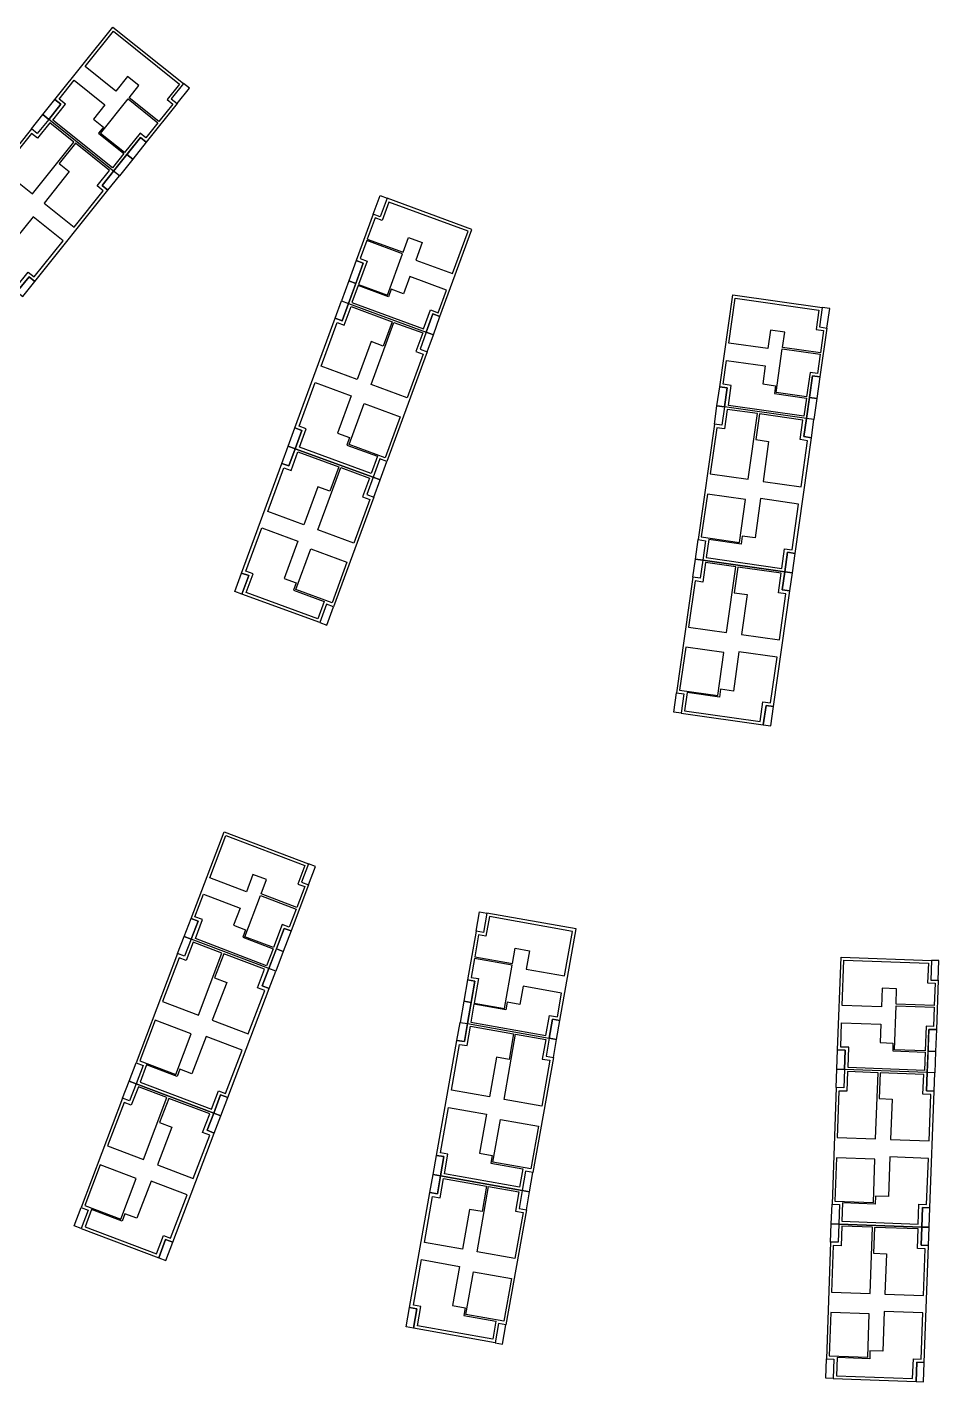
# Model space of a CAD drawing. Header units: millimetres. Extents: x 2243236 to 2245245, y 377909 to 380965.
# Drawn here: x 2243575.9 to 2243715.1, y 377909 to 378115.9 of the extents above; entities that cross this region are included whole.
import ezdxf

# ---------------------------------------------------------------- set-up
doc = ezdxf.new("R2010")
doc.units = ezdxf.units.MM
doc.layers.add('планировка_квартир_1_тип_контур', color=249, linetype='Continuous')

msp = doc.modelspace()

# ---------------------------------------------------------------- linework, layer by layer
at = {"layer": 'планировка_квартир_1_тип_контур', "color": 8}
for points in [[(2243579.18, 378101.77), (2243581.02, 378104.07), (2243580.12, 378104.78), (2243588.98, 378115.86), (2243599.77, 378107.23), (2243597.89, 378104.89), (2243598.79, 378104.17), (2243594.08, 378098.29), (2243593.19, 378099), (2243589.07, 378093.86), (2243579.18, 378101.77)], [(2243636.84, 378069.28), (2243637.86, 378072.05), (2243638.93, 378071.65), (2243643.81, 378084.97), (2243630.85, 378089.73), (2243629.81, 378086.91), (2243628.74, 378087.3), (2243626.14, 378080.23), (2243627.22, 378079.83), (2243624.96, 378073.64), (2243636.84, 378069.28)], [(2243682.36, 378057.86), (2243682.78, 378060.77), (2243681.65, 378060.93), (2243683.63, 378074.97), (2243697.31, 378073.04), (2243696.89, 378070.07), (2243698.02, 378069.91), (2243696.96, 378062.45), (2243695.83, 378062.61), (2243694.9, 378056.09), (2243682.36, 378057.86)], [(2243600.93, 377976.58), (2243601.98, 377979.33), (2243600.91, 377979.73), (2243605.95, 377992.99), (2243618.86, 377988.08), (2243617.79, 377985.27), (2243618.86, 377984.87), (2243616.18, 377977.83), (2243615.12, 377978.23), (2243612.77, 377972.08), (2243600.93, 377976.58)], [(2243655.6, 377961.47), (2243656.12, 377964.37), (2243657.24, 377964.17), (2243659.71, 377978.14), (2243646.11, 377980.55), (2243645.59, 377977.59), (2243644.46, 377977.79), (2243643.15, 377970.37), (2243644.27, 377970.17), (2243643.13, 377963.68), (2243655.6, 377961.47)], [(2243700.69, 377956.69), (2243700.8, 377959.63), (2243699.66, 377959.67), (2243700.18, 377973.84), (2243713.98, 377973.34), (2243713.87, 377970.34), (2243715.01, 377970.3), (2243714.74, 377962.77), (2243713.6, 377962.81), (2243713.35, 377956.23), (2243700.69, 377956.69)]]:
    msp.add_lwpolyline(points, close=True, dxfattribs=at)
at = {"layer": 'планировка_квартир_1_тип_контур', "color": 1}
for points in [[(2243584.74, 378109.82), (2243589.05, 378115.22), (2243599.13, 378107.16), (2243597.25, 378104.81), (2243598.14, 378104.1), (2243596.01, 378101.43), (2243591.45, 378105.07), (2243592.93, 378106.93), (2243591.2, 378108.31), (2243589.41, 378106.08)], [(2243640.84, 378078.21), (2243643.22, 378084.7), (2243631.11, 378089.14), (2243630.08, 378086.32), (2243629.01, 378086.71), (2243627.83, 378083.5), (2243633.31, 378081.49), (2243634.13, 378083.72), (2243636.21, 378082.95), (2243635.22, 378080.27)], [(2243574.17, 378076.1), (2243576.06, 378078.46), (2243576.97, 378077.72), (2243581.38, 378083.24), (2243576.8, 378086.91), (2243573.01, 378082.17), (2243571.48, 378083.4), (2243570.72, 378082.45), (2243566.82, 378085.56), (2243565.07, 378083.38)], [(2243683.05, 378067.61), (2243684.02, 378074.46), (2243696.79, 378072.65), (2243696.37, 378069.68), (2243697.5, 378069.52), (2243697.02, 378066.13), (2243691.24, 378066.95), (2243691.58, 378069.29), (2243689.38, 378069.6), (2243688.98, 378066.77)], [(2243617.48, 378051.7), (2243618.52, 378054.53), (2243617.42, 378054.94), (2243619.85, 378061.57), (2243625.36, 378059.55), (2243623.28, 378053.86), (2243625.12, 378053.18), (2243624.7, 378052.04), (2243629.38, 378050.32), (2243628.42, 378047.69)], [(2243691.13, 378033.21), (2243691.55, 378036.2), (2243692.71, 378036.04), (2243693.7, 378043.03), (2243687.89, 378043.85), (2243687.04, 378037.85), (2243685.09, 378038.12), (2243684.92, 378036.92), (2243679.98, 378037.62), (2243679.59, 378034.84)], [(2243609.35, 378029.52), (2243610.39, 378032.36), (2243609.28, 378032.76), (2243611.72, 378039.39), (2243617.23, 378037.37), (2243615.14, 378031.68), (2243616.99, 378031), (2243616.57, 378029.86), (2243621.25, 378028.14), (2243620.29, 378025.51)], [(2243687.83, 378009.82), (2243688.25, 378012.81), (2243689.41, 378012.65), (2243690.4, 378019.64), (2243684.58, 378020.46), (2243683.74, 378014.46), (2243681.79, 378014.74), (2243681.62, 378013.53), (2243676.68, 378014.23), (2243676.29, 378011.45)], [(2243603.76, 377985.94), (2243606.22, 377992.4), (2243618.27, 377987.81), (2243617.21, 377985), (2243618.27, 377984.6), (2243617.06, 377981.4), (2243611.6, 377983.48), (2243612.44, 377985.69), (2243610.37, 377986.48), (2243609.36, 377983.81)], [(2243657.97, 377970.96), (2243659.18, 377977.77), (2243646.48, 377980.02), (2243645.95, 377977.06), (2243644.83, 377977.26), (2243644.23, 377973.89), (2243649.98, 377972.87), (2243650.4, 377975.21), (2243652.58, 377974.82), (2243652.08, 377972)], [(2243700.37, 377966.46), (2243700.62, 377973.37), (2243713.51, 377972.9), (2243713.4, 377969.89), (2243714.54, 377969.85), (2243714.42, 377966.44), (2243708.58, 377966.65), (2243708.67, 377969.02), (2243706.45, 377969.1), (2243706.35, 377966.24)], [(2243604.02, 377950.6), (2243605.1, 377953.43), (2243606.19, 377953.01), (2243608.7, 377959.61), (2243603.22, 377961.7), (2243601.06, 377956.03), (2243599.22, 377956.73), (2243598.79, 377955.59), (2243594.13, 377957.37), (2243593.13, 377954.75)], [(2243639.62, 377940.77), (2243640.15, 377943.74), (2243638.99, 377943.94), (2243640.22, 377950.9), (2243646.01, 377949.87), (2243644.95, 377943.91), (2243646.89, 377943.56), (2243646.67, 377942.36), (2243651.58, 377941.49), (2243651.09, 377938.73)], [(2243711.97, 377933.08), (2243712.08, 377936.1), (2243713.25, 377936.06), (2243713.51, 377943.11), (2243707.64, 377943.33), (2243707.42, 377937.27), (2243705.45, 377937.34), (2243705.41, 377936.13), (2243700.42, 377936.31), (2243700.32, 377933.51)], [(2243595.63, 377928.53), (2243596.7, 377931.35), (2243597.79, 377930.93), (2243600.31, 377937.53), (2243594.82, 377939.62), (2243592.66, 377933.96), (2243590.82, 377934.65), (2243590.39, 377933.52), (2243585.73, 377935.29), (2243584.73, 377932.67)], [(2243635.5, 377917.51), (2243636.03, 377920.48), (2243634.88, 377920.69), (2243636.11, 377927.64), (2243641.89, 377926.61), (2243640.83, 377920.65), (2243642.77, 377920.3), (2243642.56, 377919.1), (2243647.47, 377918.24), (2243646.98, 377915.48)], [(2243711.11, 377909.48), (2243711.22, 377912.49), (2243712.39, 377912.45), (2243712.65, 377919.51), (2243706.78, 377919.72), (2243706.56, 377913.67), (2243704.59, 377913.74), (2243704.55, 377912.52), (2243699.56, 377912.7), (2243699.46, 377909.9)]]:
    msp.add_lwpolyline(points, close=True, dxfattribs=at)
at = {"layer": 'планировка_квартир_1_тип_контур', "color": 2}
for points in [[(2243579.81, 378101.66), (2243581.74, 378104.08), (2243580.77, 378104.86), (2243583.07, 378107.74), (2243587.75, 378104), (2243586.01, 378101.82), (2243587.53, 378100.59), (2243586.78, 378099.65), (2243590.65, 378096.56), (2243588.91, 378094.38)], [(2243583.01, 378098.31), (2243579.35, 378101.24), (2243577.47, 378098.88), (2243576.54, 378099.63), (2243572.1, 378094.07), (2243576.68, 378090.41)], [(2243583.05, 378085.32), (2243587.49, 378090.87), (2243586.57, 378091.6), (2243588.45, 378093.96), (2243583.25, 378098.12), (2243580.77, 378095.04), (2243582.31, 378093.8), (2243578.46, 378088.99)], [(2243636.42, 378069.77), (2243637.48, 378072.67), (2243638.66, 378072.24), (2243639.93, 378075.71), (2243634.31, 378077.77), (2243633.34, 378075.15), (2243631.5, 378075.82), (2243631.09, 378074.69), (2243626.44, 378076.4), (2243625.48, 378073.78)], [(2243620.76, 378064.07), (2243623.21, 378070.74), (2243624.32, 378070.34), (2243625.35, 378073.17), (2243631.61, 378070.87), (2243630.26, 378067.16), (2243628.4, 378067.84), (2243626.28, 378062.05)], [(2243631.9, 378070.77), (2243636.29, 378069.16), (2243635.25, 378066.33), (2243636.37, 378065.92), (2243633.93, 378059.24), (2243628.42, 378061.26)], [(2243682.97, 378058.08), (2243683.4, 378061.15), (2243682.17, 378061.32), (2243682.68, 378064.97), (2243688.61, 378064.14), (2243688.22, 378061.37), (2243690.16, 378061.1), (2243689.99, 378059.9), (2243694.89, 378059.21), (2243694.51, 378056.46)], [(2243687.42, 378056.83), (2243682.79, 378057.48), (2243682.37, 378054.5), (2243681.19, 378054.67), (2243680.19, 378047.63), (2243686.01, 378046.81)], [(2243694.08, 378045.67), (2243695.07, 378052.7), (2243693.91, 378052.87), (2243694.33, 378055.85), (2243687.73, 378056.79), (2243687.16, 378052.87), (2243689.12, 378052.6), (2243688.26, 378046.49)], [(2243612.63, 378041.89), (2243615.08, 378048.57), (2243616.18, 378048.16), (2243617.22, 378050.99), (2243623.48, 378048.7), (2243622.13, 378044.98), (2243620.27, 378045.66), (2243618.15, 378039.87)], [(2243623.77, 378048.59), (2243628.16, 378046.98), (2243627.12, 378044.15), (2243628.24, 378043.74), (2243625.79, 378037.07), (2243620.28, 378039.09)], [(2243684.12, 378033.44), (2243679.49, 378034.1), (2243679.07, 378031.11), (2243677.88, 378031.28), (2243676.89, 378024.24), (2243682.7, 378023.42)], [(2243690.78, 378022.28), (2243691.77, 378029.32), (2243690.6, 378029.48), (2243691.03, 378032.47), (2243684.42, 378033.4), (2243683.86, 378029.48), (2243685.82, 378029.21), (2243684.96, 378023.1)], [(2243601.57, 377976.67), (2243602.67, 377979.56), (2243601.5, 377980), (2243602.81, 377983.45), (2243608.41, 377981.32), (2243607.42, 377978.71), (2243609.25, 377978.01), (2243608.82, 377976.89), (2243613.45, 377975.13), (2243612.46, 377972.53)], [(2243605.63, 377974.46), (2243601.26, 377976.12), (2243600.19, 377973.3), (2243599.08, 377973.73), (2243596.55, 377967.08), (2243602.03, 377965)], [(2243609.66, 377962.1), (2243612.18, 377968.74), (2243611.08, 377969.16), (2243612.15, 377971.98), (2243605.92, 377974.35), (2243604.51, 377970.66), (2243606.36, 377969.95), (2243604.16, 377964.19)], [(2243655.1, 377961.88), (2243655.64, 377964.92), (2243656.87, 377964.71), (2243657.51, 377968.34), (2243651.61, 377969.38), (2243651.13, 377966.63), (2243649.2, 377966.97), (2243648.99, 377965.79), (2243644.11, 377966.65), (2243643.63, 377963.91)], [(2243701.27, 377956.98), (2243701.38, 377960.07), (2243700.14, 377960.11), (2243700.27, 377963.8), (2243706.25, 377963.58), (2243706.15, 377960.79), (2243708.11, 377960.72), (2243708.06, 377959.51), (2243713.01, 377959.33), (2243712.91, 377956.55)], [(2243640.68, 377953.52), (2243641.92, 377960.52), (2243643.08, 377960.32), (2243643.61, 377963.28), (2243650.17, 377962.12), (2243649.49, 377958.23), (2243647.55, 377958.57), (2243646.47, 377952.5)], [(2243650.48, 377962.07), (2243655.08, 377961.25), (2243654.56, 377958.28), (2243655.73, 377958.08), (2243654.49, 377951.08), (2243648.71, 377952.1)], [(2243705.83, 377956.19), (2243701.16, 377956.36), (2243701.05, 377953.35), (2243699.85, 377953.39), (2243699.59, 377946.29), (2243705.46, 377946.07)], [(2243713.61, 377945.78), (2243713.87, 377952.88), (2243712.69, 377952.92), (2243712.8, 377955.94), (2243706.14, 377956.18), (2243705.98, 377952.23), (2243707.96, 377952.16), (2243707.74, 377945.99)], [(2243597.24, 377952.38), (2243592.87, 377954.04), (2243591.79, 377951.23), (2243590.68, 377951.65), (2243588.15, 377945.01), (2243593.64, 377942.92)], [(2243601.26, 377940.02), (2243603.78, 377946.66), (2243602.68, 377947.08), (2243603.76, 377949.9), (2243597.52, 377952.27), (2243596.11, 377948.58), (2243597.96, 377947.88), (2243595.77, 377942.11)], [(2243636.57, 377930.26), (2243637.81, 377937.26), (2243638.96, 377937.06), (2243639.49, 377940.03), (2243646.05, 377938.86), (2243645.37, 377934.97), (2243643.43, 377935.31), (2243642.35, 377929.24)], [(2243646.36, 377938.81), (2243650.96, 377937.99), (2243650.44, 377935.03), (2243651.61, 377934.82), (2243650.37, 377927.82), (2243644.59, 377928.84)], [(2243704.97, 377932.58), (2243700.29, 377932.76), (2243700.19, 377929.74), (2243698.99, 377929.79), (2243698.73, 377922.68), (2243704.6, 377922.47)], [(2243712.75, 377922.17), (2243713.01, 377929.27), (2243711.83, 377929.32), (2243711.94, 377932.33), (2243705.28, 377932.57), (2243705.12, 377928.62), (2243707.1, 377928.55), (2243706.88, 377922.39)]]:
    msp.add_lwpolyline(points, close=True, dxfattribs=at)
at = {"layer": 'планировка_квартир_1_тип_контур', "color": 6}
for points in [[(2243597.89, 378104.89), (2243598.79, 378104.17), (2243600.66, 378106.52), (2243599.77, 378107.23)], [(2243597.89, 378104.89), (2243598.79, 378104.17), (2243600.66, 378106.52), (2243599.77, 378107.23)], [(2243578.29, 378102.49), (2243580.12, 378104.78), (2243581.02, 378104.07), (2243579.18, 378101.77)], [(2243578.29, 378102.49), (2243580.12, 378104.78), (2243581.02, 378104.07), (2243579.18, 378101.77)], [(2243577.43, 378099.59), (2243576.54, 378100.31), (2243578.29, 378102.49), (2243579.18, 378101.77)], [(2243591.12, 378096.41), (2243593.19, 378099), (2243594.08, 378098.29), (2243592.01, 378095.7)], [(2243591.12, 378096.41), (2243593.19, 378099), (2243594.08, 378098.29), (2243592.01, 378095.7)], [(2243589.07, 378093.86), (2243591.12, 378096.41), (2243592.01, 378095.7), (2243589.97, 378093.14)], [(2243589.07, 378093.86), (2243591.12, 378096.41), (2243592.01, 378095.7), (2243589.97, 378093.14)], [(2243588.22, 378090.97), (2243589.97, 378093.14), (2243589.07, 378093.86), (2243587.32, 378091.68)], [(2243629.81, 378086.91), (2243628.74, 378087.3), (2243629.77, 378090.12), (2243630.85, 378089.73)], [(2243629.81, 378086.91), (2243628.74, 378087.3), (2243629.77, 378090.12), (2243630.85, 378089.73)], [(2243626.07, 378076.72), (2243627.22, 378079.83), (2243626.14, 378080.23), (2243625, 378077.11)], [(2243626.07, 378076.72), (2243627.22, 378079.83), (2243626.14, 378080.23), (2243625, 378077.11)], [(2243577.08, 378077.03), (2243576.18, 378077.75), (2243574.31, 378075.42), (2243575.21, 378074.7)], [(2243624.96, 378073.64), (2243626.07, 378076.72), (2243625, 378077.11), (2243623.87, 378074.04)], [(2243624.96, 378073.64), (2243626.07, 378076.72), (2243625, 378077.11), (2243623.87, 378074.04)], [(2243622.91, 378071.42), (2243623.87, 378074.04), (2243624.96, 378073.64), (2243623.99, 378071.02)], [(2243637.92, 378068.89), (2243638.93, 378071.65), (2243637.86, 378072.05), (2243636.84, 378069.28)], [(2243637.92, 378068.89), (2243638.93, 378071.65), (2243637.86, 378072.05), (2243636.84, 378069.28)], [(2243696.89, 378070.07), (2243698.02, 378069.91), (2243698.44, 378072.88), (2243697.31, 378073.04)], [(2243696.89, 378070.07), (2243698.02, 378069.91), (2243698.44, 378072.88), (2243697.31, 378073.04)], [(2243635.88, 378066.66), (2243636.96, 378066.27), (2243637.92, 378068.89), (2243636.84, 378069.28)], [(2243681.23, 378058.02), (2243681.65, 378060.93), (2243682.78, 378060.77), (2243682.36, 378057.86)], [(2243681.23, 378058.02), (2243681.65, 378060.93), (2243682.78, 378060.77), (2243682.36, 378057.86)], [(2243695.37, 378059.32), (2243695.83, 378062.61), (2243696.96, 378062.45), (2243696.5, 378059.16)], [(2243695.37, 378059.32), (2243695.83, 378062.61), (2243696.96, 378062.45), (2243696.5, 378059.16)], [(2243694.9, 378056.09), (2243695.37, 378059.32), (2243696.5, 378059.16), (2243696.04, 378055.92)], [(2243694.9, 378056.09), (2243695.37, 378059.32), (2243696.5, 378059.16), (2243696.04, 378055.92)], [(2243681.97, 378055.09), (2243680.84, 378055.25), (2243681.23, 378058.02), (2243682.36, 378057.86)], [(2243616.77, 378054.67), (2243617.85, 378054.27), (2243616.82, 378051.47), (2243615.74, 378051.86)], [(2243695.65, 378053.16), (2243696.04, 378055.92), (2243694.9, 378056.09), (2243694.51, 378053.32)], [(2243614.78, 378049.24), (2243615.74, 378051.86), (2243616.82, 378051.47), (2243615.86, 378048.85)], [(2243628.71, 378047.11), (2243629.78, 378046.71), (2243630.81, 378049.52), (2243629.74, 378049.91), (2243628.71, 378047.11)], [(2243627.75, 378044.49), (2243628.82, 378044.09), (2243629.78, 378046.71), (2243628.71, 378047.11)], [(2243679.06, 378034.47), (2243677.93, 378034.63), (2243678.35, 378037.59), (2243679.48, 378037.43), (2243679.06, 378034.47)], [(2243678.67, 378031.7), (2243677.54, 378031.86), (2243677.93, 378034.63), (2243679.06, 378034.47)], [(2243693.16, 378035.5), (2243692.02, 378035.66), (2243691.6, 378032.7), (2243692.74, 378032.54)], [(2243608.64, 378032.49), (2243609.72, 378032.1), (2243608.69, 378029.29), (2243607.61, 378029.69)], [(2243692.35, 378029.77), (2243692.74, 378032.54), (2243691.6, 378032.7), (2243691.21, 378029.93)], [(2243620.58, 378024.93), (2243621.65, 378024.54), (2243622.68, 378027.35), (2243621.61, 378027.74), (2243620.58, 378024.93)], [(2243675.76, 378011.08), (2243674.63, 378011.24), (2243675.05, 378014.2), (2243676.18, 378014.04), (2243675.76, 378011.08)], [(2243689.85, 378012.11), (2243688.72, 378012.27), (2243688.3, 378009.31), (2243689.44, 378009.15)], [(2243617.79, 377985.27), (2243618.86, 377984.87), (2243619.93, 377987.68), (2243618.86, 377988.08)], [(2243617.79, 377985.27), (2243618.86, 377984.87), (2243619.93, 377987.68), (2243618.86, 377988.08)], [(2243645.59, 377977.59), (2243644.46, 377977.79), (2243644.99, 377980.75), (2243646.11, 377980.55)], [(2243645.59, 377977.59), (2243644.46, 377977.79), (2243644.99, 377980.75), (2243646.11, 377980.55)], [(2243599.86, 377976.98), (2243600.91, 377979.73), (2243601.98, 377979.33), (2243600.93, 377976.58)], [(2243599.86, 377976.98), (2243600.91, 377979.73), (2243601.98, 377979.33), (2243600.93, 377976.58)], [(2243613.94, 377975.13), (2243615.12, 377978.23), (2243616.18, 377977.83), (2243615, 377974.72)], [(2243613.94, 377975.13), (2243615.12, 377978.23), (2243616.18, 377977.83), (2243615, 377974.72)], [(2243599.94, 377973.97), (2243598.87, 377974.38), (2243599.86, 377976.98), (2243600.93, 377976.58)], [(2243612.77, 377972.08), (2243613.94, 377975.13), (2243615, 377974.72), (2243613.84, 377971.67)], [(2243612.77, 377972.08), (2243613.94, 377975.13), (2243615, 377974.72), (2243613.84, 377971.67)], [(2243612.85, 377969.06), (2243613.84, 377971.67), (2243612.77, 377972.08), (2243611.77, 377969.47)], [(2243713.87, 377970.34), (2243715.01, 377970.3), (2243715.12, 377973.3), (2243713.98, 377973.34)], [(2243713.87, 377970.34), (2243715.01, 377970.3), (2243715.12, 377973.3), (2243713.98, 377973.34)], [(2243643.69, 377966.91), (2243644.27, 377970.17), (2243643.15, 377970.37), (2243642.57, 377967.1)], [(2243643.69, 377966.91), (2243644.27, 377970.17), (2243643.15, 377970.37), (2243642.57, 377967.1)], [(2243643.13, 377963.68), (2243643.69, 377966.91), (2243642.57, 377967.1), (2243642, 377963.88)], [(2243643.13, 377963.68), (2243643.69, 377966.91), (2243642.57, 377967.1), (2243642, 377963.88)], [(2243641.51, 377961.13), (2243642, 377963.88), (2243643.13, 377963.68), (2243642.65, 377960.93)], [(2243656.73, 377961.28), (2243657.24, 377964.17), (2243656.12, 377964.37), (2243655.6, 377961.47)], [(2243656.73, 377961.28), (2243657.24, 377964.17), (2243656.12, 377964.37), (2243655.6, 377961.47)], [(2243713.48, 377959.49), (2243713.6, 377962.81), (2243714.74, 377962.77), (2243714.62, 377959.45)], [(2243713.48, 377959.49), (2243713.6, 377962.81), (2243714.74, 377962.77), (2243714.62, 377959.45)], [(2243655.12, 377958.73), (2243656.24, 377958.53), (2243656.73, 377961.28), (2243655.6, 377961.47)], [(2243699.55, 377956.73), (2243699.66, 377959.67), (2243700.8, 377959.63), (2243700.69, 377956.69)], [(2243699.55, 377956.73), (2243699.66, 377959.67), (2243700.8, 377959.63), (2243700.69, 377956.69)], [(2243713.35, 377956.23), (2243713.48, 377959.49), (2243714.62, 377959.45), (2243714.5, 377956.18)], [(2243713.35, 377956.23), (2243713.48, 377959.49), (2243714.62, 377959.45), (2243714.5, 377956.18)], [(2243592.53, 377954.5), (2243591.46, 377954.91), (2243592.53, 377957.7), (2243593.59, 377957.3), (2243592.53, 377954.5)], [(2243700.59, 377953.9), (2243699.45, 377953.94), (2243699.55, 377956.73), (2243700.69, 377956.69)], [(2243714.4, 377953.39), (2243714.5, 377956.18), (2243713.35, 377956.23), (2243713.25, 377953.44)], [(2243591.54, 377951.89), (2243590.47, 377952.3), (2243591.46, 377954.91), (2243592.53, 377954.5)], [(2243606.51, 377952.38), (2243605.43, 377952.79), (2243604.37, 377950), (2243605.44, 377949.59)], [(2243604.45, 377946.98), (2243605.44, 377949.59), (2243604.37, 377950), (2243603.38, 377947.39)], [(2243638.4, 377943.57), (2243639.54, 377943.37), (2243639.01, 377940.42), (2243637.88, 377940.62)], [(2243651.48, 377938.22), (2243652.61, 377938.02), (2243653.13, 377940.96), (2243652.01, 377941.16), (2243651.48, 377938.22)], [(2243637.4, 377937.88), (2243637.88, 377940.62), (2243639.01, 377940.42), (2243638.53, 377937.68)], [(2243651, 377935.47), (2243652.12, 377935.27), (2243652.61, 377938.02), (2243651.48, 377938.22)], [(2243584.13, 377932.42), (2243583.07, 377932.83), (2243584.13, 377935.62), (2243585.2, 377935.22), (2243584.13, 377932.42)], [(2243699.83, 377933.08), (2243698.69, 377933.12), (2243698.8, 377936.11), (2243699.94, 377936.07), (2243699.83, 377933.08)], [(2243713.75, 377935.56), (2243712.6, 377935.61), (2243712.49, 377932.62), (2243713.64, 377932.58)], [(2243699.73, 377930.29), (2243698.59, 377930.33), (2243698.69, 377933.12), (2243699.83, 377933.08)], [(2243713.54, 377929.79), (2243713.64, 377932.58), (2243712.49, 377932.62), (2243712.39, 377929.83)], [(2243598.11, 377930.31), (2243597.03, 377930.72), (2243595.97, 377927.92), (2243597.05, 377927.51)], [(2243634.29, 377920.31), (2243635.42, 377920.11), (2243634.9, 377917.16), (2243633.76, 377917.36)], [(2243647.37, 377914.96), (2243648.49, 377914.76), (2243649.01, 377917.7), (2243647.89, 377917.9), (2243647.37, 377914.96)], [(2243698.97, 377909.48), (2243697.83, 377909.52), (2243697.94, 377912.51), (2243699.08, 377912.46), (2243698.97, 377909.48)], [(2243712.89, 377911.96), (2243711.74, 377912), (2243711.63, 377909.01), (2243712.78, 377908.97)]]:
    msp.add_lwpolyline(points, close=True, dxfattribs=at)
at = {"layer": 'планировка_квартир_1_тип_контур', "color": 5}
for points in [[(2243591.3, 378104.89), (2243595.86, 378101.24), (2243594.01, 378098.94), (2243593.12, 378099.65), (2243590.76, 378096.7), (2243587.09, 378099.63)], [(2243633.23, 378081.26), (2243627.75, 378083.27), (2243626.73, 378080.5), (2243627.8, 378080.11), (2243626.5, 378076.56), (2243630.91, 378074.94)], [(2243691.21, 378066.71), (2243696.99, 378065.89), (2243696.58, 378062.97), (2243695.45, 378063.13), (2243694.92, 378059.39), (2243690.27, 378060.04)], [(2243627.35, 378058.36), (2243632.86, 378056.34), (2243630.58, 378050.11), (2243625.07, 378052.13)], [(2243685.57, 378043.74), (2243679.76, 378044.56), (2243678.83, 378038), (2243684.65, 378037.18)], [(2243619.22, 378036.18), (2243624.73, 378034.16), (2243622.45, 378027.93), (2243616.93, 378029.96)], [(2243682.27, 378020.35), (2243676.46, 378021.17), (2243675.53, 378014.61), (2243681.34, 378013.79)], [(2243611.52, 377983.25), (2243616.97, 377981.18), (2243615.92, 377978.42), (2243614.85, 377978.82), (2243613.51, 377975.29), (2243609.12, 377976.96)], [(2243649.94, 377972.63), (2243644.19, 377973.65), (2243643.68, 377970.75), (2243644.8, 377970.55), (2243644.14, 377966.83), (2243648.77, 377966.01)], [(2243708.57, 377966.41), (2243714.41, 377966.19), (2243714.3, 377963.25), (2243713.16, 377963.29), (2243713.02, 377959.51), (2243708.33, 377959.68)], [(2243600.93, 377962.1), (2243595.45, 377964.19), (2243593.09, 377957.99), (2243598.58, 377955.91)], [(2243648.17, 377949.05), (2243653.95, 377948.03), (2243652.8, 377941.5), (2243647.02, 377942.52)], [(2243705.35, 377942.98), (2243699.48, 377943.19), (2243699.24, 377936.57), (2243705.11, 377936.35)], [(2243592.54, 377940.03), (2243587.05, 377942.11), (2243584.69, 377935.92), (2243590.18, 377933.83)], [(2243644.05, 377925.79), (2243649.83, 377924.77), (2243648.68, 377918.24), (2243642.9, 377919.26)], [(2243704.49, 377919.37), (2243698.62, 377919.59), (2243698.38, 377912.96), (2243704.25, 377912.75)]]:
    msp.add_lwpolyline(points, close=True, dxfattribs=at)
at = {"layer": 'планировка_квартир_1_тип_контур', "color": 8}
for points in [[(2243579.18, 378101.77), (2243577.43, 378099.59), (2243576.54, 378100.31), (2243565.4, 378086.37), (2243566.29, 378085.66), (2243564.42, 378083.33), (2243574.31, 378075.42), (2243574.31, 378075.42), (2243576.18, 378077.75), (2243577.08, 378077.03), (2243588.22, 378090.97), (2243587.32, 378091.68), (2243589.07, 378093.86), (2243579.18, 378101.77)], [(2243636.84, 378069.28), (2243635.88, 378066.66), (2243636.96, 378066.27), (2243630.81, 378049.52), (2243629.74, 378049.91), (2243628.71, 378047.11), (2243616.82, 378051.47), (2243616.82, 378051.47), (2243617.85, 378054.27), (2243616.77, 378054.67), (2243622.91, 378071.42), (2243623.99, 378071.02), (2243624.96, 378073.64), (2243636.84, 378069.28)], [(2243682.36, 378057.86), (2243681.97, 378055.09), (2243680.84, 378055.25), (2243678.35, 378037.59), (2243679.48, 378037.43), (2243679.06, 378034.47), (2243691.6, 378032.7), (2243691.6, 378032.7), (2243692.02, 378035.66), (2243693.16, 378035.5), (2243695.65, 378053.16), (2243694.51, 378053.32), (2243694.9, 378056.09), (2243682.36, 378057.86)], [(2243628.71, 378047.11), (2243627.75, 378044.49), (2243628.82, 378044.09), (2243622.68, 378027.35), (2243621.61, 378027.74), (2243620.58, 378024.93), (2243608.69, 378029.29), (2243608.69, 378029.29), (2243609.72, 378032.1), (2243608.64, 378032.49), (2243614.78, 378049.24), (2243615.86, 378048.85), (2243616.82, 378051.47), (2243628.71, 378047.11)], [(2243679.06, 378034.47), (2243678.67, 378031.7), (2243677.54, 378031.86), (2243675.05, 378014.2), (2243676.18, 378014.04), (2243675.76, 378011.08), (2243688.3, 378009.31), (2243688.3, 378009.31), (2243688.72, 378012.27), (2243689.85, 378012.11), (2243692.35, 378029.77), (2243691.21, 378029.93), (2243691.6, 378032.7), (2243679.06, 378034.47)], [(2243600.93, 377976.58), (2243599.94, 377973.97), (2243598.87, 377974.38), (2243592.53, 377957.7), (2243593.59, 377957.3), (2243592.53, 377954.5), (2243604.37, 377950), (2243604.37, 377950), (2243605.43, 377952.79), (2243606.51, 377952.38), (2243612.85, 377969.06), (2243611.77, 377969.47), (2243612.77, 377972.08), (2243600.93, 377976.58)], [(2243655.6, 377961.47), (2243655.12, 377958.73), (2243656.24, 377958.53), (2243653.13, 377940.96), (2243652.01, 377941.16), (2243651.48, 377938.22), (2243639.01, 377940.42), (2243639.01, 377940.42), (2243639.54, 377943.37), (2243638.4, 377943.57), (2243641.51, 377961.13), (2243642.65, 377960.93), (2243643.13, 377963.68), (2243655.6, 377961.47)], [(2243700.69, 377956.69), (2243700.59, 377953.9), (2243699.45, 377953.94), (2243698.8, 377936.11), (2243699.94, 377936.07), (2243699.83, 377933.08), (2243712.49, 377932.62), (2243712.49, 377932.62), (2243712.6, 377935.61), (2243713.75, 377935.56), (2243714.4, 377953.39), (2243713.25, 377953.44), (2243713.35, 377956.23), (2243700.69, 377956.69)], [(2243592.53, 377954.5), (2243591.54, 377951.89), (2243590.47, 377952.3), (2243584.13, 377935.62), (2243585.2, 377935.22), (2243584.13, 377932.42), (2243595.97, 377927.92), (2243595.97, 377927.92), (2243597.03, 377930.72), (2243598.11, 377930.31), (2243604.45, 377946.98), (2243603.38, 377947.39), (2243604.37, 377950), (2243592.53, 377954.5)], [(2243651.48, 377938.22), (2243651, 377935.47), (2243652.12, 377935.27), (2243649.01, 377917.7), (2243647.89, 377917.9), (2243647.37, 377914.96), (2243634.9, 377917.16), (2243634.9, 377917.16), (2243635.42, 377920.11), (2243634.29, 377920.31), (2243637.4, 377937.88), (2243638.53, 377937.68), (2243639.01, 377940.42), (2243651.48, 377938.22)], [(2243699.83, 377933.08), (2243699.73, 377930.29), (2243698.59, 377930.33), (2243697.94, 377912.51), (2243699.08, 377912.46), (2243698.97, 377909.48), (2243711.63, 377909.01), (2243711.63, 377909.01), (2243711.74, 377912), (2243712.89, 377911.96), (2243713.54, 377929.79), (2243712.39, 377929.83), (2243712.49, 377932.62), (2243699.83, 377933.08)]]:
    msp.add_lwpolyline(points, dxfattribs=at)

doc.saveas('drawing.dxf')
